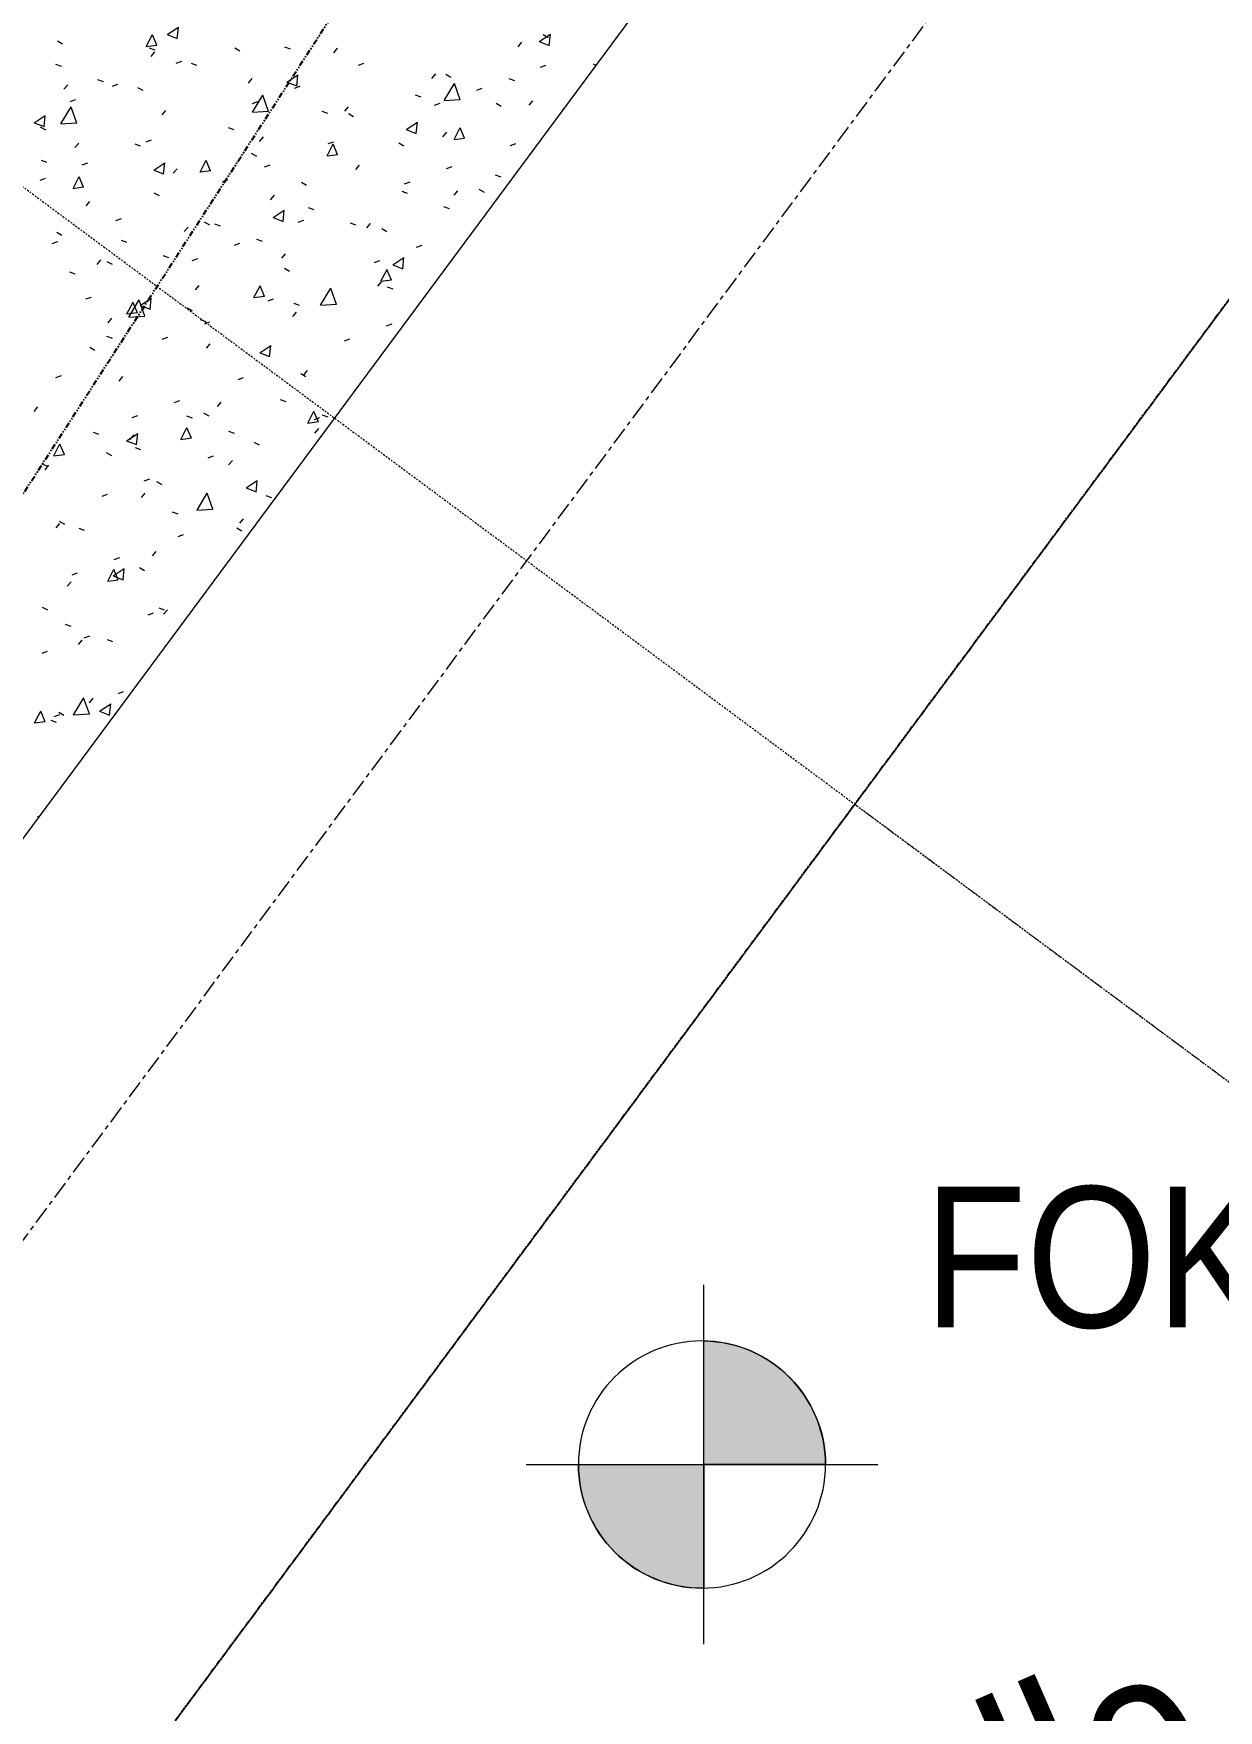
# Model space of a CAD drawing. Header units: centimetres. Extents: x -4512 to 25286, y -2765 to 13485.
# Drawn here: x 21437.3 to 21521.5, y 10781.6 to 10900.6 of the extents above; entities that cross this region are included whole.
import ezdxf

# ---------------------------------------------------------------- set-up
doc = ezdxf.new("R2010")
doc.units = ezdxf.units.CM
for name, pattern in [('_Referenzebene_', [0.6, 0.4, -0.1, 0, -0.1]), ('DB_Strichpunkt', [0.28, 0.15, -0.065, 0, -0.065]), ('Grundgrenze', [0.8999999999999999, 0.4, -0.1, 0.1, -0.1, 0.1, -0.1]), ('Rasterlinie', [2.2225, 1.27, -0.3175000000000001, 0.3175000000000001, -0.3175000000000001]), ('Verdeckt 0_5', [0.10584, 0.05292, -0.05292])]:
    doc.linetypes.add(name, pattern=pattern)
for name, color, linetype, lineweight in [('A-ANNO-DIMS', 7, 'Continuous', 5), ('A-ANNO-DIMS-50', 7, 'Continuous', 5), ('A-FLOR', 7, 'Continuous', 9), ('A-FLOR-PATT', 7, 'Continuous', 9), ('A-GENM', 7, 'Continuous', 9), ('G-ANNO-DIMS', 7, 'Continuous', 5), ('S-GRID', 7, 'Continuous', 5), ('Text', 7, 'Continuous', 5)]:
    doc.layers.add(name, color=color, linetype=linetype, lineweight=lineweight)
doc.layers.add('A-DETL', color=251, linetype='Continuous', lineweight=9, true_color=0x4f4f4f)
doc.layers.add('C-PROP-LINE', color=96, linetype='Grundgrenze', lineweight=25, true_color=0x008000)
doc.styles.add('Arial Unicode MS_1', font='ARIALUNI.ttf', dxfattribs={"width": 0.85, "height": 9.999999999999998})
doc.styles.add('Arial Unicode MS_3', font='ARIALUNI.ttf', dxfattribs={"width": 0.8, "height": 9})
doc.styles.add('Arial Unicode MS_4', font='ARIALUNI.ttf', dxfattribs={"width": 0.85, "height": 12.5})
doc.dimstyles.new('M_1_100', dxfattribs={"dimscale": 30.48, "dimtxt": 9.052603678738716, "dimasz": 0.0984251968503937, "dimexe": 0.2460629921259842, "dimexo": 0.0625, "dimgap": 0.0328083989501312, "dimtad": 1, "dimdec": 1, "dimrnd": 0.5, "dimdsep": 46, "dimtxsty": 'Arial Unicode MS_3', "dimblk1": 'OBLIQUE', "dimblk2": 'OBLIQUE', "dimsah": 1, "dimcen": 0.09, "dimazin": 0, "dimtfac": 1, "dimtdec": 4, "dimtix": 1, "dimtmove": 0, "dimatfit": 3, "dimfxl": 0.2460629921259842, "dimfxlon": 1, "dimtvp": 1, "dimtolj": 1, "dimtzin": 0, "dimlwd": 13, "dimlwe": 13, "dimarcsym": 2})

# ---------------------------------------------------------------- blocks, each defined once
blk = doc.blocks.new('FP_53-DD - FOK AF 300')
at = {"layer": 'A-FLOR-PATT', "color": 8, "lineweight": 5, "true_color": 0x787878}
for p, q in [((34768.7262361248, 10899.70734040774), (34769.15980732838, 10900.54736339628)), ((34769.47588716725, 10899.79389505232), (34769.15757640755, 10900.53719240523)), ((34770.21558564045, 10900.54567571745), (34771.00381095206, 10901.06671076808)), ((34770.21561726606, 10900.54577148715), (34770.92314574892, 10900.26542527421)), ((34770.92339978581, 10900.25380083197), (34771.00409692718, 10901.05518169125)), ((34796.64316379172, 10900.05385956418), (34797.43050523322, 10900.57370253989)), ((34796.90598553579, 10900.54459048324), (34797.26827121257, 10900.33439739876)), ((34797.35041927967, 10899.76121414505), (34797.43079554579, 10900.56216223923)), ((34762.41459074744, 10900.09474826193), (34762.77723874276, 10899.88504383545)), ((34768.72585847728, 10899.70907638728), (34769.47774066992, 10899.80580194342)), ((34768.92847547358, 10899.61245672448), (34769.32145877963, 10899.46850607333)), ((34775.01860323776, 10899.61288793383), (34775.3811263592, 10899.40301509031)), ((34778.55144411133, 10899.68204307365), (34778.94430998001, 10899.53793403497)), ((34782.03911942811, 10899.25677464469), (34782.30554756653, 10899.57542835098)), ((34795.14461004553, 10899.68288736019), (34795.4108737801, 10900.00131933496)), ((34796.64319535645, 10900.05395523383), (34797.35016084343, 10899.7728497097)), ((34762.28020965647, 10898.44903967862), (34762.67328458289, 10898.30521259563)), ((34769.07292012657, 10898.99633617755), (34769.33951226634, 10899.31521107239)), ((34770.84784810776, 10898.51849537682), (34771.23928295265, 10898.65998773737)), ((34771.90553684832, 10898.52180700659), (34772.29849433733, 10898.37782153606)), ((34783.78852408262, 10898.3837562018), (34784.17976179401, 10898.52498268859)), ((34796.72338945834, 10898.24118028114), (34797.11443003621, 10898.38214089417)), ((34800.47389176274, 10898.47442781024), (34800.67918341387, 10898.35530594431)), ((34762.87625089899, 10896.66701925738), (34763.14290289076, 10896.98597487476)), ((34765.25796512472, 10897.35932608312), (34765.65101423407, 10897.21546418075)), ((34766.31626692743, 10896.88003914926), (34766.70776957087, 10897.02162294971)), ((34775.99094078141, 10897.10553900943), (34776.2574283693, 10897.42427289531)), ((34778.70524654819, 10897.18060253564), (34779.4931564108, 10897.70121214082)), ((34778.70527830637, 10897.18069880104), (34779.41268301576, 10896.90018565521)), ((34779.4129372445, 10896.88855959724), (34779.49344271006, 10897.68968194358)), ((34789.01476842466, 10897.43445584435), (34789.28109184352, 10897.75296831544)), ((34789.89506799815, 10895.86951004463), (34790.62725216444, 10897.08147801214)), ((34790.00023131119, 10897.74252721813), (34790.36262068912, 10897.53247399511)), ((34791.02667216576, 10895.92504444651), (34790.62407123697, 10897.06848874048)), ((34794.47853020413, 10897.42967037347), (34794.87122390329, 10897.28532913016)), ((34763.32048466261, 10895.79644710049), (34763.71203212054, 10895.93809134223)), ((34768.10690975293, 10896.80281439378), (34768.4695365755, 10896.59308141171)), ((34776.26495097731, 10895.66681995271), (34776.65630130173, 10895.80819832071)), ((34776.27401036168, 10895.04233060628), (34777.00669599701, 10896.25497490538)), ((34777.40617138149, 10895.09862394105), (34777.0035129393, 10896.24199066778)), ((34779.25922487207, 10896.7483776644), (34779.65053038201, 10896.8896955911)), ((34787.83645297335, 10896.27459986467), (34788.22923829285, 10896.13038218952)), ((34789.89475334873, 10895.87081049189), (34791.02953869187, 10895.93933381805)), ((34792.1963722176, 10896.60887943392), (34792.58748059402, 10896.74993148686)), ((34795.92860977456, 10895.53802205665), (34796.19482864153, 10895.85639351877)), ((34760.7552375827, 10894.29103741392), (34761.54371586636, 10894.81241364855)), ((34761.46336348543, 10893.99959695361), (34761.54399815038, 10894.80089355213)), ((34762.64624492573, 10894.20610436792), (34763.37943203003, 10895.41942499858)), ((34763.77896280086, 10894.26315663985), (34763.37624684524, 10895.40644579933)), ((34769.85655168916, 10894.85097432209), (34770.12309896132, 10895.16978870429)), ((34776.27369583967, 10895.04363022797), (34777.4090401661, 10895.11290745414)), ((34781.19271128197, 10895.11728449947), (34781.58558822181, 10894.97319039247)), ((34782.82294731042, 10895.11167756862), (34783.08933058129, 10895.43027076226)), ((34783.09266230992, 10894.93801636356), (34783.45515538899, 10894.728103002)), ((34789.20360669289, 10895.52935605933), (34789.59475988381, 10895.67046855356)), ((34793.56915883712, 10895.67374196857), (34793.93153493101, 10895.46367082942)), ((34760.75526953463, 10894.2911342755), (34761.46311346647, 10894.01121350798)), ((34761.19340149164, 10893.99029326429), (34761.55613201535, 10893.78070014367)), ((34762.64593053102, 10894.2074031639), (34763.78183384075, 10894.27743429008)), ((34774.54730513002, 10893.95772427785), (34774.94027369019, 10893.81375373901)), ((34787.19342217487, 10893.81352615953), (34787.98101658849, 10894.33371031925)), ((34787.19345406531, 10893.81362292022), (34787.90073500128, 10893.5329428415)), ((34787.90098942507, 10893.52131517214), (34787.9813032148, 10894.32217900554)), ((34789.79900772267, 10893.28991364473), (34790.06528627392, 10893.60836560318)), ((34790.58560081578, 10893.10171092685), (34791.01847335701, 10893.94079163037)), ((34791.33468611154, 10893.18750115335), (34791.01624186112, 10893.9306184671)), ((34763.66013222793, 10892.5219942587), (34763.9267393521, 10892.84088936345)), ((34767.90023451753, 10892.79591919983), (34768.29329469805, 10892.65207222914)), ((34768.70955610853, 10892.93624113184), (34769.1010194897, 10893.07777197947)), ((34776.77499395678, 10892.96074578326), (34777.04143667707, 10893.27941915649)), ((34781.5681583767, 10891.94794249024), (34782.0012217924, 10892.78728062645)), ((34781.65201709825, 10892.80390940767), (34782.0432833459, 10892.94517438154)), ((34782.31749405214, 10892.03407562827), (34781.99898866088, 10892.77711048194)), ((34786.66261113486, 10892.87060853742), (34787.02509092987, 10892.66067725973)), ((34790.58522200122, 10893.1034489031), (34791.33653902132, 10893.19941221219)), ((34794.58866748903, 10892.66374093794), (34794.97973660318, 10892.80474003805)), ((34761.25149944453, 10891.63186926541), (34761.64465124538, 10891.48814586287)), ((34764.17764459922, 10891.2973393872), (34764.56917577895, 10891.43896167473)), ((34769.24868387838, 10890.93106957743), (34770.03684671305, 10891.45202036662)), ((34769.95668633161, 10890.63946106359), (34770.03712932075, 10891.44049914919)), ((34770.64084443364, 10890.70650419981), (34770.9073468382, 10891.02525806937)), ((34772.54769174974, 10890.79009533477), (34772.98094603991, 10891.62969090367)), ((34773.29727780524, 10890.87657138482), (34772.97871127312, 10891.61952377839)), ((34776.18327853213, 10892.13105791953), (34776.5458753123, 10891.92128441942)), ((34777.12238755863, 10891.16808535319), (34777.51372160485, 10891.30944176697)), ((34781.56777965806, 10891.9496798879), (34782.31934869385, 10892.04598309024)), ((34783.60743637464, 10890.96747222578), (34783.8737747779, 10891.28600490678)), ((34790.06131991912, 10891.03099457364), (34790.45245683183, 10891.17208511365)), ((34761.18164398874, 10890.21345285397), (34761.57321998292, 10890.35513558279)), ((34763.52420093498, 10889.62816946044), (34763.95764609961, 10890.46802246203)), ((34764.27403737087, 10889.71498842298), (34763.9554096979, 10890.45785835647)), ((34769.24871596258, 10890.93116693431), (34769.95643612094, 10890.65107923389)), ((34772.54731312708, 10890.79183215386), (34773.2991341785, 10890.88847524943)), ((34774.12789531811, 10890.08623315703), (34774.5192741788, 10890.2276500121)), ((34779.75424865607, 10890.06502751679), (34780.1168321522, 10889.85523610054)), ((34787.06833604862, 10889.95117671457), (34787.4595177758, 10890.09232769588)), ((34793.51313808673, 10890.59578083254), (34793.90590814399, 10890.45154257332)), ((34763.5238224083, 10889.62990570099), (34764.27589547538, 10889.7268886898)), ((34764.44467473877, 10888.37786099318), (34764.71123699532, 10888.69669558529)), ((34769.27207997789, 10889.32165188601), (34769.63478045921, 10889.11201824736)), ((34777.55970831403, 10888.81684429028), (34777.82610616672, 10889.13545715088)), ((34786.87060548164, 10889.44009615756), (34787.26346715923, 10889.29598146649)), ((34790.58390820255, 10889.14626317838), (34790.85014188621, 10889.46465462419)), ((34792.35228990554, 10889.57511379286), (34792.71474852784, 10889.36515395961)), ((34766.5719496128, 10887.3549114189), (34766.96344153024, 10887.4964807536)), ((34777.74064489293, 10887.56909854668), (34778.52849227863, 10888.08962389043)), ((34777.7406771091, 10887.56919639842), (34778.44827349401, 10887.28894176512)), ((34778.44852389961, 10887.27732198324), (34778.52877521292, 10888.0781015559)), ((34780.22640841603, 10888.28216662617), (34780.61936171397, 10888.13817550325)), ((34789.8467454286, 10888.34820371302), (34790.23958128915, 10888.20405420257)), ((34762.35906664732, 10886.50979826301), (34762.72187082978, 10886.30030448581)), ((34771.42579836003, 10886.56292581072), (34771.69225589698, 10886.88161916763)), ((34772.84407140082, 10887.25699890666), (34773.2067585981, 10887.04734735187)), ((34773.58054688996, 10887.12199223837), (34773.97359180822, 10886.97812468361)), ((34779.51619561725, 10887.22498714564), (34779.90749040121, 10887.36629060659)), ((34783.20324245643, 10887.19121030399), (34783.59616993732, 10887.04718436169)), ((34784.39258662075, 10886.82415861617), (34784.65888015641, 10887.14263078453)), ((34785.44555522018, 10886.77172817321), (34785.8081175436, 10886.5619082014)), ((34762.03970777461, 10885.71556415713), (34762.43126749059, 10885.85722493175)), ((34766.93302090343, 10885.95957299417), (34767.32615744202, 10885.81582900756)), ((34774.98623574863, 10885.58871757403), (34775.37759833112, 10885.73011247489)), ((34776.55807502379, 10886.03197203855), (34776.951094125, 10885.88806966441)), ((34787.92695312396, 10885.45403424546), (34788.31811857295, 10885.59516327256)), ((34765.22987843152, 10884.2346194608), (34765.49639582046, 10884.55339354028)), ((34765.93207936928, 10884.44652270703), (34766.29487026767, 10884.23701101369)), ((34769.9112431307, 10884.87048891672), (34770.30435385225, 10884.72671011072)), ((34771.9915251624, 10884.50657089338), (34772.38293255936, 10884.64802623553)), ((34778.34508385316, 10884.67383453051), (34778.61143683826, 10884.99238687847)), ((34778.5370057584, 10883.96589496403), (34778.89967178295, 10883.75621485367)), ((34784.93375090766, 10884.3739219019), (34785.32496117113, 10884.51511137029)), ((34785.39194957395, 10883.03384739991), (34785.82469607625, 10883.87275811648)), ((34786.1412202681, 10883.11990195102), (34785.82245910442, 10883.86259184534)), ((34786.23112062652, 10884.20512432176), (34787.01865256323, 10884.72522422007)), ((34786.23115297431, 10884.20522266796), (34786.93862558581, 10883.92480110178)), ((34786.93887618955, 10883.91317971267), (34787.01893582703, 10884.71370077238)), ((34763.2627467772, 10883.70676093847), (34763.65594911908, 10883.56310570063)), ((34772.21141346829, 10882.42023915478), (34772.47782613767, 10882.73887199907)), ((34776.3722166413, 10881.87698977086), (34776.80515401804, 10882.71615792013)), ((34777.1217377112, 10881.96338722823), (34776.80291540669, 10882.70599466247)), ((34785.17839804873, 10882.68173673979), (34785.4446467168, 10883.00014839551)), ((34785.39156987885, 10883.03558563531), (34786.14307777342, 10883.13180637709)), ((34764.43502862065, 10881.77450623791), (34764.82654907435, 10881.9161140597)), ((34767.34945952102, 10880.71605342296), (34767.78258777221, 10881.55547900495)), ((34767.48287318235, 10880.49206967476), (34768.21539105696, 10881.70448771886)), ((34768.09923096704, 10880.80279378708), (34767.78034752167, 10881.54531876125)), ((34768.61552915534, 10880.54905293269), (34768.2122014841, 10881.69151707362)), ((34768.28483194649, 10881.32057672548), (34769.07293230421, 10881.84144325327)), ((34768.99302270384, 10881.0292345782), (34769.0732115407, 10881.82992989013)), ((34776.37183704233, 10881.87872742792), (34777.12359695254, 10881.97528806294)), ((34777.38105963971, 10881.64698941562), (34777.77238295993, 10881.78833136365)), ((34779.20203942433, 10881.47085120789), (34779.59506959669, 10881.32696376544)), ((34781.10994844647, 10881.32736509236), (34781.84196485215, 10882.53910680483)), ((34782.24204757488, 10881.38358942754), (34781.83877741706, 10882.52613113567)), ((34785.84670574594, 10882.62941362798), (34786.23964429797, 10882.48540261738)), ((34766.01574330617, 10880.09226966157), (34766.28221582751, 10880.41098322841)), ((34767.34908001821, 10880.71779050171), (34768.10109194404, 10880.81469102996)), ((34767.48255718893, 10880.49336843684), (34768.6184029843, 10880.56332199461)), ((34768.28486448837, 10881.32067566828), (34768.99277632225, 10881.04084648038)), ((34771.62664152029, 10881.15761416532), (34771.98941124598, 10880.94807391641)), ((34772.55570864232, 10880.31004393139), (34772.948830435, 10880.16628005709)), ((34779.13112057419, 10880.53171650392), (34779.3974286917, 10880.85020833925)), ((34781.10963232562, 10881.32866467997), (34782.24491913776, 10881.39786433773)), ((34765.90771339995, 10879.14699179847), (34766.30092681297, 10879.00335149233)), ((34772.85076944214, 10880.01027432685), (34773.24216056091, 10880.15170771479)), ((34785.79327183219, 10879.87799844932), (34786.18446581745, 10880.0191659635)), ((34764.714462506, 10878.34688577707), (34765.07733593279, 10878.13748538961)), ((34769.85584051022, 10878.92783316167), (34770.24727644345, 10879.06932699091)), ((34772.9976897585, 10878.278444232), (34773.26405756025, 10878.59701656365)), ((34776.77909306775, 10877.96170784586), (34777.56687797652, 10878.48214892821)), ((34776.77912574096, 10877.96180728268), (34777.4869138014, 10877.6818111619)), ((34777.487160381, 10877.6701976523), (34777.56715754204, 10878.47063445129)), ((34782.79985127013, 10878.79759162123), (34783.19109006988, 10878.93881957671)), ((34785.96487065861, 10878.54020659661), (34786.09367579506, 10878.69424370034)), ((34779.91781847712, 10876.39049021052), (34780.18408172702, 10876.70892153321)), ((34762.29879313214, 10876.19502558879), (34762.6903421221, 10876.33667189767)), ((34766.80226936273, 10875.95081159545), (34767.06869701648, 10876.26946464966)), ((34775.24660916568, 10876.06991621754), (34775.63796102217, 10876.21129665266)), ((34779.70619314126, 10876.49015038424), (34780.06893282455, 10876.28056961731)), ((34770.71598863922, 10874.43275561155), (34771.10740829423, 10874.57422748658)), ((34773.78462723057, 10874.13754104237), (34774.05095016473, 10874.45605286139)), ((34778.2386932278, 10874.63972097645), (34778.63179975828, 10874.49593651808)), ((34760.75074093679, 10873.79505810042), (34761.01722803994, 10874.11379133423)), ((34767.72084136165, 10873.35001996183), (34768.11230583116, 10873.49155227816)), ((34771.59190707182, 10873.47829953361), (34771.9851052226, 10873.33463864339)), ((34772.79632383382, 10873.68253709183), (34773.15916721823, 10873.47309618634)), ((34780.19981079948, 10872.96802371606), (34780.63243126282, 10873.80676444572)), ((34780.94926688516, 10873.05434258263), (34780.63018880826, 10873.79660505753)), ((34780.66663713608, 10873.22218587249), (34781.0579044721, 10873.36345231506)), ((34781.21668812074, 10873.55033029482), (34781.60976883416, 10873.40651101707)), ((34764.94345645554, 10872.31463323437), (34765.33674622666, 10872.1710959123)), ((34767.3240298449, 10871.71419716135), (34768.11206772564, 10872.23497942775)), ((34767.5894566012, 10871.81024526245), (34767.85583938736, 10872.12883780403)), ((34768.03240890258, 10871.42312137552), (34768.11234358716, 10872.22347391382)), ((34771.17778737365, 10871.80807689439), (34771.61059871142, 10872.64707505678)), ((34771.92749383117, 10871.89473866195), (34771.6083546134, 10872.63691867679)), ((34774.57059605812, 10872.38984497431), (34774.96376839188, 10872.24614926472)), ((34780.19943022303, 10872.96976220951), (34780.95112899203, 10873.06624038399)), ((34780.70517756195, 10872.2501556503), (34780.97139594425, 10872.56852646036)), ((34762.15273976045, 10870.64405135391), (34762.5857419726, 10871.48330694901)), ((34762.90269659016, 10870.73105602292), (34762.58349623149, 10871.47315357771)), ((34765.88463975029, 10870.87247620983), (34766.24758683583, 10870.66317516578)), ((34767.32406284351, 10871.71429768878), (34768.03216635289, 10871.43472701341)), ((34767.92283953525, 10871.22711479739), (34768.31610348932, 10871.08354265594)), ((34771.17740689353, 10871.80981480976), (34771.92935767814, 10871.90663287747)), ((34776.36972263574, 10871.61978224214), (34776.73255273611, 10871.41032342052)), ((34761.27341855214, 10870.06213976407), (34761.66677412654, 10869.91869119077)), ((34761.53815346846, 10869.65479561714), (34761.80459570401, 10869.97346833833)), ((34762.15235937666, 10870.64578869121), (34762.90456217688, 10870.74294665215)), ((34773.11284419523, 10870.49376755131), (34773.50422458797, 10870.63518647353)), ((34774.57222588455, 10869.9975295859), (34774.83850395111, 10870.31598089228)), ((34768.58189333993, 10868.85616142808), (34768.97334153121, 10868.9976717902)), ((34769.45905985114, 10868.81109878344), (34769.82199365262, 10868.60177982326)), ((34775.82059107278, 10868.35843043291), (34776.60831350456, 10868.87878725388)), ((34776.52884668881, 10868.06718660414), (34776.60858969757, 10868.86728062949)), ((34765.58652771675, 10867.77313129378), (34765.97802072252, 10867.9147020972)), ((34768.37730502159, 10867.67057066256), (34768.64364294014, 10867.98910269151)), ((34772.32684202313, 10866.78793519956), (34773.05869066806, 10867.99945065715)), ((34773.45943609547, 10866.84484944552), (34773.05549670859, 10867.98648856791)), ((34775.82062420208, 10868.35853145353), (34776.52860393802, 10868.07879384529)), ((34777.21725768856, 10867.832361887), (34777.61044109345, 10867.68868110911)), ((34762.54658229058, 10865.99996773513), (34762.90961979317, 10865.79078863639)), ((34770.57000227679, 10866.67030755531), (34770.96327730199, 10866.52675034556)), ((34772.32652443003, 10866.78923392645), (34773.46231271108, 10866.85910991585)), ((34775.36048572045, 10865.85840986255), (34775.62671891941, 10866.17680065631)), ((34762.32622718205, 10865.51542486695), (34762.59262455, 10865.83403707551)), ((34763.92108240482, 10865.50600836721), (34764.31444905037, 10865.36257472561)), ((34770.97976472839, 10864.91854341687), (34771.37117365738, 10865.06000082617)), ((34775.15586514765, 10865.52521556841), (34775.5187777764, 10865.31586805267)), ((34769.1658146239, 10863.53178779578), (34769.43210767483, 10863.85025931211)), ((34765.98487057428, 10861.74120386033), (34766.417555873, 10862.58003203587)), ((34766.36627757377, 10862.11193088474), (34767.1542529775, 10862.63262888979)), ((34766.73476241257, 10861.82812992889), (34766.41530628153, 10862.56988252438)), ((34766.44848354431, 10863.28049177634), (34766.83996027186, 10863.42204062556)), ((34767.07484492797, 10861.82112145529), (34767.15452546026, 10862.62113121996)), ((34768.24501538042, 10862.71627992089), (34768.6080317103, 10862.50707226659)), ((34763.11496207757, 10861.37694584982), (34763.38131457789, 10861.69549754576)), ((34763.45289957558, 10862.19716715744), (34763.8444211176, 10862.33877644796)), ((34765.98448921217, 10861.74294203291), (34766.73663087115, 10861.84001753333)), ((34766.36631102816, 10862.11203299555), (34767.07460621302, 10861.83272083271)), ((34761.33235083734, 10859.90489668372), (34761.69547086834, 10859.69582889086)), ((34768.84737076525, 10859.34424381412), (34769.2388082305, 10859.48573971053)), ((34769.60915737604, 10859.84255079882), (34770.00250875936, 10859.69909657315)), ((34769.95498540811, 10859.39389666209), (34770.22123359143, 10859.71230766579)), ((34762.95978213036, 10858.67763744424), (34763.35322513396, 10858.53430678672)), ((34764.31575925246, 10857.70574665627), (34764.70726451624, 10857.84733399258)), ((34761.31995693819, 10856.62212755273), (34761.71150701645, 10856.76377533036)), ((34763.90435815499, 10857.23935856576), (34764.17066578773, 10857.55784974908)), ((34765.9403260624, 10857.59168464778), (34766.33374324897, 10857.44831917089)), ((34763.54574872997, 10852.25122036457), (34764.27742961396, 10853.4625095674)), ((34764.67883772939, 10852.30882449877), (34764.2742291134, 10853.44956103551)), ((34764.69441541436, 10853.10266301476), (34764.96067817947, 10853.42109368546)), ((34765.41157513316, 10852.5137778954), (34766.19948805987, 10853.03439163913)), ((34766.1203307801, 10852.22323481723), (34766.19975716008, 10853.02290180831)), ((34766.71566230586, 10853.770868743), (34767.10712830738, 10853.91240312651)), ((34760.79308399877, 10851.67810909683), (34761.5454165321, 10851.77544202998)), ((34760.79346624367, 10851.67637066816), (34761.2260255033, 10852.51502885689)), ((34761.5435434559, 10851.76356102857), (34761.22377041156, 10852.50488620471)), ((34761.9403415326, 10851.8729689052), (34762.33386141065, 10851.72974192815)), ((34762.18372046441, 10852.13192606777), (34762.57525426444, 10852.27355189119)), ((34762.50753510122, 10852.43724005626), (34762.87072879096, 10852.22827160682)), ((34763.54542966384, 10852.25251822967), (34764.68171941364, 10852.32307055075)), ((34765.41160904239, 10852.51388158833), (34766.12009590272, 10852.23482793802)), ((34760.98199792824, 10845.04858562295), (34761.10149649754, 10845.00513217797))]:
    blk.add_line(p, q, dxfattribs=at)
blk = doc.blocks.new('Family - ___-3356438-DD - FOK AF 300')
at = {"layer": 'C-PROP-LINE', "color": 1, "true_color": 0xff0000}
blk.add_arc((31751.0854697924, 12946.57722438988), 4399.160584290549, 307.0818009705725, 334.0450033855032, dxfattribs=at)
blk = doc.blocks.new('Family - ___-3356490-DD - FOK AF 300')
at = {"layer": 'C-PROP-LINE', "color": 1, "true_color": 0xff0000}
blk.add_line((33969.01060945633, 9644.459003698965), (36027.41457431433, 12828.43646045194), dxfattribs=at)
blk = doc.blocks.new('Family - ___-4252337-DD - FOK AF 300')
at = {"layer": 'C-PROP-LINE', "color": 5, "lineweight": 35, "true_color": 0x0000ff}
blk.add_arc((31751.0854697924, 12946.57722438988), 4399.160584290549, 307.0818009705725, 334.0450033855032, dxfattribs=at)
blk = doc.blocks.new('Family - ___-5162724-DD - FOK AF 300')
at = {"layer": 'C-PROP-LINE', "linetype": '_Referenzebene_'}
blk.add_line((34221.10796225056, 10039.89034115999), (36030.2315524789, 12478.5675584253), dxfattribs=at)
blk = doc.blocks.new('DIMBLOCK27-DD - FOK AF 300')
at = {"layer": 'A-ANNO-DIMS-50', "lineweight": 13}
for p, q in [((23387.21932842486, 12863.38645317341), (23381.19583606613, 12867.85495849448)), ((23387.21932842486, 12863.38645317342), (23386.90833101733, 12865.48485270937)), ((21152.44251108639, 9850.933716637164), (23387.21932842486, 12863.38645317342)), ((23387.21932842486, 12863.38645317342), (23387.53032583239, 12861.28805363746)), ((23387.21932842486, 12863.38645317341), (23393.24282078358, 12858.91794785235)), ((21152.44251108639, 9850.933716637162), (21146.41901872766, 9855.402221958231)), ((21152.44251108639, 9850.933716637164), (21152.13151367886, 9853.032116173124)), ((21152.44251108639, 9850.933716637164), (21152.75350849392, 9848.835317101206)), ((21152.44251108639, 9850.933716637162), (21158.46600344511, 9846.465211316094))]:
    blk.add_line(p, q, dxfattribs=at)
at = {"layer": 'A-ANNO-DIMS-50', "color": 0, "lineweight": 13, "insert": (22252.25423464583, 11354.75298664451), "char_height": 9, "width": 29.77300765451845, "attachment_point": 1, "rotation": 53.43026606679716, "line_spacing_factor": 1.117605392436879, "style": 'Arial Unicode MS_3'}
blk.add_mtext('3.751', dxfattribs=at)
blk = doc.blocks.new('_Oblique')
at = {"color": 0, "linetype": 'ByBlock', "lineweight": -2}
blk.add_line((-0.5, -0.5), (0.5, 0.5), dxfattribs=at)
blk = doc.blocks.new('Höhenkoten - Roh-32967-DD - FOK AF 300')
at = {"layer": 'G-ANNO-DIMS'}
h = blk.add_hatch(color=256, dxfattribs=at)
edge = h.paths.add_edge_path()
edge.add_arc((-0.0027363332696677, -1.1e-15), 0.1755155214602179, 89.10670749709578, 180.0000000000002, ccw=False)
edge.add_line((6e-16, 0.1754941900852822), (4e-16, -1.1e-15))
edge.add_line((4e-16, -1.1e-15), (-0.1782518547298856, -6e-16))
h = blk.add_hatch(color=256, dxfattribs=at)
edge = h.paths.add_edge_path()
edge.add_arc((-0.0027363332696677, 3e-16), 0.1755155214602181, 270.89329250290405, 359.99999999999847, ccw=False)
edge.add_line((2e-16, -0.1754941900852832), (4e-16, -1e-15))
edge.add_line((4e-16, -1e-15), (0.1727791881905504, -3.3e-15))
for p, q in [((8e-16, 0.2549520929039358), (0, -0.2549520929039358)), ((4e-16, -1.1e-15), (6e-16, 0.1754941900852822)), ((-0.2527363332696674, 0), (0.2472636667303326, 0)), ((-0.2014091323909538, 0), (0.1981284657474312, 0)), ((-0.1782518547298856, -6e-16), (4e-16, -1.1e-15)), ((0.1727791881905504, -3.3e-15), (4e-16, -1e-15)), ((4e-16, -1e-15), (2e-16, -0.1754941900852832))]:
    blk.add_line(p, q, dxfattribs=at)
blk.add_circle((-0.0027363332696675, 0), 0.1755155214602182, dxfattribs=at)
for centre, radius, start, end in [((-0.0027363332696677, -1.1e-15), 0.1755155214602179, 89.10670749709544, 179.9999999999998), ((-0.0027363332696677, 3e-16), 0.1755155214602181, 270.8932925029036, 359.9999999999981)]:
    blk.add_arc(centre, radius, start, end, dxfattribs=at)

msp = doc.modelspace()

# ---------------------------------------------------------------- linework, layer by layer
at = {"layer": 'A-DETL', "color": 7, "linetype": 'Verdeckt 0_5', "lineweight": 5}
msp.add_line((21495.67125218549, 10845.90815626589), (21576.00857772156, 10786.31030104904), dxfattribs=at)
at = {"layer": 'A-GENM', "lineweight": 5}
for p, q in [((20950.65775944425, 10188.44557698338), (22669.45986426006, 12505.36700687213)), ((22706.88231946637, 12478.60500867107), (20897.72928327102, 10039.89177474793))]:
    msp.add_line(p, q, dxfattribs=at)
at = {"layer": 'S-GRID', "linetype": 'Rasterlinie'}
msp.add_line((20425.87088437643, 9452.485545321637), (23103.12872744673, 13061.4190329441), dxfattribs=at)
at = {"layer": 'S-GRID', "color": 8, "linetype": 'DB_Strichpunkt', "true_color": 0x808080}
msp.add_line((20238.4407743376, 11778.5799299887), (21781.79539565552, 10633.64806539139), dxfattribs=at)

# ---------------------------------------------------------------- block references
at = {"layer": 'A-FLOR', "color": 254, "lineweight": 5, "true_color": 0xcfcfcf}
msp.add_blockref('FP_53-DD - FOK AF 300', (-13323.37674770803, 0), dxfattribs=at)
at = {"layer": 'C-PROP-LINE', "linetype": '_Referenzebene_'}
msp.add_blockref('Family - ___-5162724-DD - FOK AF 300', (-13323.37674770803, 0), dxfattribs=at)
at = {"layer": 'C-PROP-LINE', "color": 5, "lineweight": 35, "true_color": 0x0000ff}
msp.add_blockref('Family - ___-4252337-DD - FOK AF 300', (-13323.37674770803, 0), dxfattribs=at)
at = {"layer": 'C-PROP-LINE', "color": 1, "true_color": 0xff0000}
for name in ['Family - ___-3356438-DD - FOK AF 300', 'Family - ___-3356490-DD - FOK AF 300']:
    msp.add_blockref(name, (-13323.37674770803, 0), dxfattribs=at)
at = {"layer": 'G-ANNO-DIMS', "extrusion": (0, 0, -1), "xscale": 49.99999999999998, "yscale": 49.99999999999998, "zscale": 49.99999999999998, "rotation": 180}
msp.add_blockref('Höhenkoten - Roh-32967-DD - FOK AF 300', (-21484.95854520032, 10799.01861756226), dxfattribs=at)

# ---------------------------------------------------------------- texts
at = {"layer": 'G-ANNO-DIMS', "insert": (21500.6081238642, 10818.75428194307), "char_height": 9.999999999999998, "width": 76.64255543822597, "attachment_point": 1, "line_spacing_factor": 1.117605392436879, "style": 'Arial Unicode MS_1'}
msp.add_mtext('FOK +33,53', dxfattribs=at)
at = {"layer": 'Text', "insert": (21453.31281958706, 10759.35563349744), "char_height": 12.5, "width": 84.8385796875, "attachment_point": 1, "rotation": 23.576410658773558, "style": 'Arial Unicode MS_4'}
msp.add_mtext('<-- Gefälle ', dxfattribs=at)

# ---------------------------------------------------------------- dimensions: what is measured, and where the dimension line sits
at = {"layer": 'A-ANNO-DIMS', "lineweight": 13}
dim = msp.add_linear_dim(base=(23387.21932842486, 12863.38645317341), p1=(21146.41901872766, 9855.402221958231), p2=(23381.19583606613, 12867.85495849448), angle=53.43026606679707, dimstyle='M_1_100', override={"dimpost": '<>', "dimfxl": 3750.879751895307}, dxfattribs=at)
dim.commit()
dim.dimension.update_dxf_attribs({"geometry": 'DIMBLOCK27-DD - FOK AF 300', "text_midpoint": (22265.33480315496, 11360.49551222182)})

doc.saveas('drawing.dxf')
